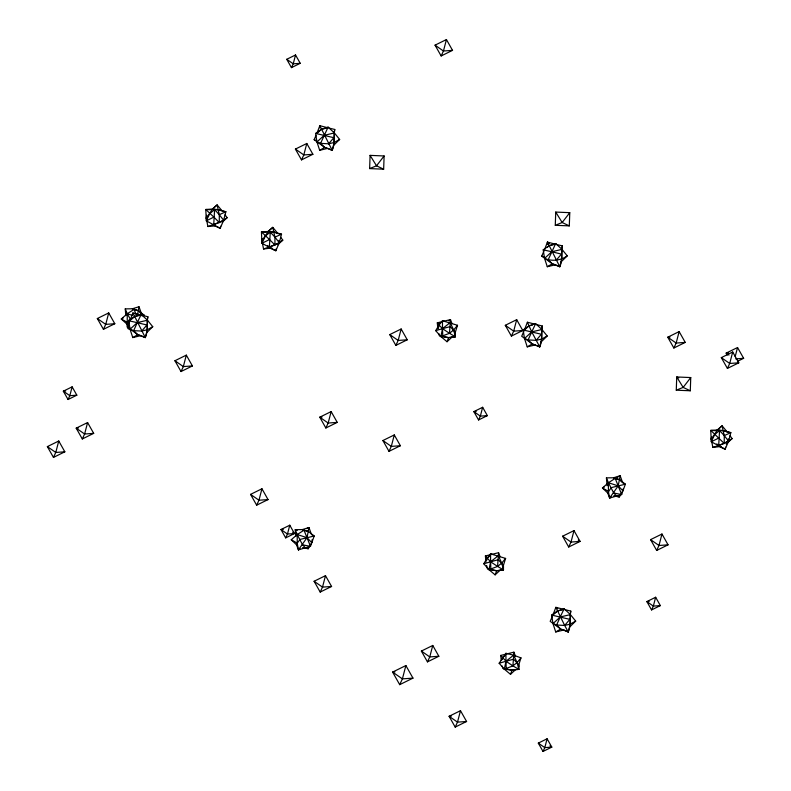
<?xml version="1.0" encoding="UTF-8"?>
<svg xmlns="http://www.w3.org/2000/svg" width="791" height="791" viewBox="0 0 791 791"><rect width="100%" height="100%" fill="white"/><g stroke="black" fill="none" stroke-linecap="round" stroke-linejoin="round"><path stroke-width="1.19" d="M214.974 225.929L213.718 224.624L214.618 209.615L212.68 209.012L205.798 209.486L206.303 220.847L220.195 228.312L223.635 220.244L225.88 211.731L218.543 209.704L212.68 209.012L206.243 218.168L207.895 226.523L214.974 225.929L220.195 228.312L220.62 226.246M262.157 238.645L261.89 240.612L263.541 248.967L274.952 245.012L274.932 237.152L281.527 234.176L277.938 233.533L272.766 227.333L267.18 232.247L268.337 231.456L270.265 232.06L269.375 247.079L270.621 248.374L275.841 250.767L279.292 242.699L281.527 234.176L274.19 232.149L268.337 231.456L261.445 231.931L261.95 243.292L275.841 250.767L276.277 248.69M730.024 435.772L732.11 438.6L724.269 443.474L710.763 430.403L716.498 430.709L717.645 429.918L719.573 430.531L718.683 445.541L719.939 446.836L725.149 449.229L728.6 441.16L730.844 432.637L723.508 430.62L717.645 429.918L710.763 430.403L711.267 441.754L725.149 449.229L725.584 447.152M369.634 168.592L370.089 155.372L384.11 155.965L383.655 169.185L369.634 168.592L376.516 165.813L384.11 155.965M555.282 225.297L555.737 212.077L569.767 212.67L569.302 225.88L555.282 225.297L562.164 222.508L569.767 212.67M676.275 390.19L676.73 376.971L690.751 377.564L690.296 390.774L676.275 390.19L683.157 387.402L690.751 377.564M485.971 562.005L485.397 555.944L498.567 552.701L497.569 566.415L488.986 569.688L487.464 568.897L486.633 565.486M506.25 654.058L500.762 655.423L505.973 661.256L506.23 668.919L512.044 670.204L518.847 669.364L518.787 664.816L520.972 657.885L513.626 655.156L505.914 653.336L505.973 661.256L504.342 669.166L512.044 670.204L515.663 669.542L510.492 674.337L504.342 669.166L499.151 663.244L505.914 653.336L507.347 653.791L513.923 652.18L512.924 665.893L504.342 669.166L502.829 668.365L502.275 666.091M438.817 333.505L439.371 335.78L440.884 336.57L449.466 333.298L450.465 319.584L437.304 322.827L437.878 328.888M125.828 315.649L125.255 308.876L132.354 308.787L138.998 306.75L137.555 314.848M297.317 530.277L295.231 529.663L297.218 534.538L297.228 543.12L298.425 549.854L310.477 546.363L314.195 536.001L308.549 531.562L304.011 530.197L297.218 534.538L291.246 539.788L296.506 544.772L298.425 549.854L307.017 537.672L308.974 527.538L302.32 529.575L295.231 529.663L295.804 536.436M130.357 319.693L132.928 312.949L147.858 316.736C146.295 323.697 148.421 330.925 145.277 337.579L137.792 334.692L127.242 326.95L129.477 321.838M329.046 128.073L334.761 129.467C333.199 136.428 335.325 143.655 332.18 150.31L324.696 147.413L314.146 139.671L315.935 135.587M524.809 328.977L527.379 322.234L542.31 326.021C540.747 332.981 542.873 340.209 539.729 346.863L532.244 343.966L521.694 336.234L523.929 331.122M561.284 261.722L567.256 255.859L561.966 249.363L555.697 243.529L555.5 244.221L562.361 245.882C560.799 252.843 562.925 260.071 559.781 266.725L552.296 263.828L541.746 256.096L543.981 250.974M563.934 609.456L564.131 608.763L560.216 616.98L552.988 623.624L556.607 625.028L564.675 625.444L569.866 619.353L551.653 615.072L557.457 610.968L564.131 608.763L570.41 614.597L570.232 624.139L568.215 631.96L563.854 630.002L555.717 631.96L552.988 623.624L551.653 615.072L552.869 615.19L555.865 607.33L570.795 611.117C569.233 618.078 571.359 625.305 568.215 631.96L560.73 629.063L550.18 621.331L552.425 616.219M206.243 218.168L206.639 215.211M721.125 446.45L712.849 447.429L711.208 439.074L711.475 437.107M302.528 547.698L308.193 548.756L311.743 542.626L312.188 539.551M613.717 495.898L619.383 496.956L622.932 490.825L625.384 484.201L619.739 479.771L615.2 478.407L608.408 482.747L602.426 487.988L607.686 492.971L609.614 498.063L621.667 494.563L623.229 488.779M147.195 321.057L147.858 316.736M334.267 132.7L334.761 129.467M541.647 330.341L542.31 326.021M562.025 248.038L562.361 245.882M570.133 615.438L570.795 611.117M438.402 328.087L439.025 325.071L442.456 320.741L457.514 325.299L455.329 332.23L455.389 336.768L448.576 337.609L440.884 336.57L435.683 330.648L439.025 325.071L437.304 322.827L439.747 323.114M486.702 560.196L487.118 558.189L490.558 553.858L505.607 558.416L503.422 565.347L503.481 569.886L496.679 570.726L488.986 569.688L483.785 563.765L487.118 558.189L489.55 556.251M502.067 659.674L502.483 657.657L504.915 655.729M145.277 337.579L147.294 329.758L147.462 320.217L141.194 314.383L134.519 316.588L128.715 320.691L130.05 329.254L132.779 337.579L140.917 335.621L145.277 337.579L132.928 312.949M332.18 150.31L334.197 142.489L334.375 132.937L328.097 127.114L321.423 129.319L315.619 133.412L316.954 141.975L319.683 150.3L327.82 148.352L332.18 150.31L319.831 125.68L327.899 127.796L328.097 127.114L320.573 143.379L324.696 147.413L326.772 148.036M559.781 266.725L561.798 258.904L561.966 249.363L551.782 251.746L543.219 249.837L544.554 258.39L547.283 266.725L555.42 264.767L559.781 266.725L547.431 242.095L554.343 243.915M536.456 345.4L539.729 346.863L541.746 339.042L541.914 329.501L535.645 323.667L528.971 325.872L523.167 329.976L524.502 338.528L527.231 346.863L535.369 344.906L532.244 343.966L528.121 339.932L524.502 338.528L531.73 331.884L535.645 323.667M72.129 386.848L69.835 395.688L68.046 399.514L63.339 391.179L72.129 386.848L76.836 395.184L68.046 399.514M58.752 441.002L55.775 452.462L53.452 457.425L47.361 446.618L58.752 441.002L64.842 451.809L53.452 457.425M108.713 312.92L105.737 324.379L103.423 329.333L97.323 318.526L108.713 312.92L114.804 323.727L103.423 329.333M87.593 422.552L84.617 434.012L82.294 438.965L76.203 428.158L87.593 422.552L93.684 433.359L82.294 438.965M186.32 355.129L183.334 366.589L181.02 371.552L174.93 360.745L186.32 355.129L192.411 365.936L181.02 371.552M295.537 54.965L293.234 63.814L291.444 67.64L286.747 59.295L295.537 54.965L300.234 63.31L291.444 67.64M306.789 143.478L303.813 154.937L301.5 159.891L295.409 149.084L306.789 143.478L312.89 154.285L301.5 159.891M261.95 488.769L258.973 500.228L256.65 505.182L250.559 494.385L261.95 488.769L268.04 499.576L256.65 505.182M289.773 525.204L287.469 534.054L285.68 537.88L280.983 529.535L289.773 525.204L294.479 533.549L285.68 537.88M331.152 411.587L328.166 423.037L325.852 428L319.762 417.193L331.152 411.587L337.243 422.384L325.852 428M446.44 39.55L443.454 51.01L441.141 55.963L435.05 45.156L446.44 39.55L452.531 50.357L441.141 55.963M325.487 575.66L322.51 587.12L320.197 592.073L314.096 581.266L325.487 575.66L331.577 586.467L320.197 592.073M401.156 328.987L398.17 340.446L395.856 345.4L389.765 334.593L401.156 328.987L407.246 339.794L395.856 345.4M394.284 434.931L391.308 446.391L388.994 451.345L382.893 440.538L394.284 434.931L400.375 445.738L388.994 451.345M405.872 665.547L402.401 678.886L399.702 684.66L392.603 672.083L405.872 665.547L412.971 678.124L399.702 684.66M482.648 407.286L480.355 416.135L478.565 419.962L473.858 411.617L482.648 407.286L487.355 415.631L478.565 419.962M516.681 319.683L513.695 331.142L511.382 336.106L505.291 325.299L516.681 319.683L522.772 330.49L511.382 336.106M432.756 645.456L429.77 656.916L427.456 661.879L421.366 651.072L432.756 645.456L438.847 656.263L427.456 661.879M460.491 710.684L457.505 722.143L455.191 727.097L449.1 716.29L460.491 710.684L466.581 721.491L455.191 727.097M573.999 530.593L571.023 542.053L568.699 547.016L562.609 536.209L573.999 530.593L580.09 541.4L568.699 547.016M547.095 738.784L544.801 747.624L543.012 751.45L538.305 743.115L547.095 738.784L551.802 747.119L543.012 751.45M679.143 331.597L676.167 343.057L673.853 348.02L667.762 337.213L679.143 331.597L685.243 342.404L673.853 348.02M661.968 534.024L658.992 545.483L656.668 550.437L650.578 539.63L661.968 534.024L668.059 544.831L656.668 550.437M655.65 597.254L653.346 606.104L651.557 609.93L646.86 601.585L655.65 597.254L660.347 605.599L651.557 609.93M732.703 352.005L729.717 363.465L727.404 368.418L721.313 357.621L732.703 352.005L738.794 362.812L727.404 368.418M735.165 356.682L737.548 347.516L726.158 353.122L727.265 355.09M443.889 321.195L442.456 320.741L442.515 328.67L440.884 336.57L447.034 341.742L448.576 337.609L455.389 336.768L453.639 329.976L450.168 322.57L442.515 328.67L435.683 330.648M491.982 554.313L490.558 553.858L490.608 561.788L488.986 569.688L495.126 574.859L496.679 570.726L503.481 569.886L501.741 563.093L498.261 555.687L490.608 561.788L483.785 563.765M510.492 674.337L512.044 670.204M544.435 249.956L547.431 242.095L549.3 243.44M141.826 315.767L144.219 315.214L138.573 310.774L134.035 309.41L127.242 313.75L130.06 318.635L126.53 323.984L128.449 329.066L127.252 322.332L127.242 313.75L125.255 308.876M312.435 535.141L314.195 536.001L300.036 539.422L297.228 543.12L296.506 544.772L297.109 545.078M607.528 484.754L608.408 482.747L606.42 477.863L613.509 477.784L620.164 475.737L622.735 482.915L619.739 479.771L613.509 477.784L615.2 478.407L621.667 494.563L613.757 493.03L608.408 482.747L618.206 485.872L622.932 490.825M607.686 492.971L611.225 487.632L625.384 484.201L623.624 483.341M608.408 482.747L608.408 491.32L609.614 498.063L618.206 485.872L620.164 475.737L616.95 477.438M261.89 240.612L268.337 231.456L272.766 227.333L274.932 237.152L279.292 242.699L282.792 240.138L280.716 237.31M711.208 439.074L717.645 429.918L722.084 425.795L727.245 431.995L730.844 432.637L724.249 435.614L724.269 443.474L712.849 447.429M457.514 325.299L453.639 329.976L449.466 333.298L442.515 328.67L439.025 325.071M505.607 558.416L501.741 563.093L497.569 566.415L490.608 561.788L485.397 555.944M520.972 657.885L517.106 662.561L512.924 665.893L505.973 661.256L499.151 663.244M131.454 319.406L134.519 316.588L140.996 315.075L141.194 314.383L137.278 322.599L130.05 329.254L133.669 330.658L141.737 331.063L146.928 324.982L128.715 320.691L129.932 320.81M333.683 145.297L339.655 139.443L334.375 132.937L324.181 135.33L316.954 141.975L320.573 143.379L328.641 143.794L333.832 137.703L315.619 133.412M556.241 260.209L561.432 254.119L551.782 251.746L544.554 258.39C551.851 261.643 560.799 260.536 567.256 255.859M527.379 322.234L531.73 331.884L528.121 339.932L536.189 340.348L541.38 334.257L523.167 329.976L524.384 330.094M146.78 332.576L152.752 326.713L147.462 320.217L137.278 322.599L133.669 330.658L137.792 334.692L140.917 335.621M541.232 341.86L547.204 335.997L541.914 329.501L531.73 331.884L539.729 346.863M569.718 626.956L575.69 621.093L570.41 614.597L560.216 616.98L556.607 625.028L560.73 629.063L555.717 631.96M212.68 209.012L217.12 204.889L222.281 211.088L225.88 211.731L219.285 214.707L219.305 222.568L207.895 226.523M222.113 222.36L227.146 217.693L225.059 214.855M277.76 244.815L282.792 240.138M726.237 444.058L732.11 438.6M447.034 341.742L452.205 336.946M495.126 574.859L500.298 570.064M547.491 247.138L549.023 245.734L555.697 243.529L548.173 259.794L552.296 263.828L555.42 264.767M525.145 329.392L528.971 325.872L532.214 325.111M552.869 615.19L557.457 610.968L562.856 609.703M448.922 320.998L450.465 319.584L452.056 323.657M212.334 209.101L217.12 204.889L219.285 214.707L223.635 220.244L227.146 217.693M716.498 430.709L722.084 425.795L724.249 435.614L728.6 441.16L718.683 445.541L716.814 443.919M221.351 210.742L218.543 209.704L214.618 209.615L209.793 213.57L206.303 220.847L213.867 217.1L219.305 222.568L223.635 220.244L213.718 224.624M277.938 233.533L274.19 232.149L270.265 232.06L265.44 236.015L261.95 243.292L269.523 239.544L274.952 245.012L279.292 242.699L278.946 240.405M727.245 431.995L723.508 430.62L719.573 430.531L714.757 434.477L711.267 441.754L718.831 438.006M298.425 549.854L299.908 548.677M609.614 498.063L611.097 496.877M543.219 249.837L549.023 245.734L554.422 244.468M319.683 150.3L324.696 147.413M132.779 337.579L137.792 334.692M547.283 266.725L552.296 263.828M527.231 346.863L532.244 343.966M339.655 139.443L334.197 142.489L328.641 143.794M152.752 326.713L147.294 329.758L141.737 331.063M547.204 335.997L541.746 339.042L536.189 340.348M575.69 621.093L570.232 624.139L564.675 625.444L555.865 607.33L557.734 608.684M306.839 528.665L308.974 527.538L311.555 534.716M737.42 361.378L743.639 358.313L737.548 347.516M123.129 318.111L121.27 318.991L127.133 324.29M604.294 487.098L602.426 487.988L608.408 491.32M279.292 242.699L269.375 247.079L267.506 245.457M271.817 247.988L263.541 248.967M326.821 128.053L321.423 129.319L316.835 133.541L319.831 125.68L319.989 127.915M452.531 50.357L443.454 51.01L435.05 45.156M300.234 63.31L293.234 63.814L286.747 59.295M312.89 154.285L303.813 154.937L295.409 149.084M114.804 323.727L105.737 324.379L97.323 318.526M522.772 330.49L513.695 331.142L505.291 325.299M407.246 339.794L398.17 340.446L389.765 334.593M192.411 365.936L183.334 366.589L174.93 360.745M670.026 337.045L667.762 337.213L676.167 343.057L685.243 342.404M65.673 391.011L63.339 391.179L69.835 395.688L76.836 395.184M728.422 352.964L726.158 353.122L728.956 355.07M735.699 358.887L743.639 358.313M738.794 362.812L729.717 363.465L721.313 357.621M78.477 428L76.203 428.158L84.617 434.012L93.684 433.359M322.026 417.025L319.762 417.193L328.166 423.037L337.243 422.384M476.192 411.449L473.858 411.617L480.355 416.135L487.355 415.631M64.842 451.809L55.775 452.462L47.361 446.618M400.375 445.738L391.308 446.391L382.893 440.538M268.04 499.576L258.973 500.228L250.559 494.385M283.316 529.367L280.983 529.535L287.469 534.054L294.479 533.549L292.621 532.254M668.059 544.831L658.992 545.483L650.578 539.63M331.577 586.467L322.51 587.12L314.096 581.266M649.193 601.417L646.86 601.585L653.346 606.104L660.347 605.599M438.847 656.263L429.77 656.916L421.366 651.072M394.956 671.905L392.603 672.083L402.401 678.886L412.971 678.124M451.364 716.132L449.1 716.29L457.505 722.143L466.581 721.491M516.721 669.483L518.847 669.364L517.106 662.561L513.626 655.156L505.973 661.256L513.616 659.2L518.787 664.816L518.847 666.932M614.459 495.71L619.383 496.956M210.386 209.744L205.798 209.486L213.867 217.1M266.033 232.188L261.445 231.931L269.523 239.544M311.743 542.626L307.017 537.672L297.218 534.538L302.567 544.821L310.477 546.363L304.011 530.197L302.32 529.575L308.549 531.562M448.576 337.609L442.772 336.333L442.515 328.67L450.158 326.614L455.329 332.23L455.389 334.336M496.679 570.726L490.865 569.451L490.608 561.788L498.251 559.731L503.422 565.347L503.481 567.454L502.878 565.268M561.768 629.379L563.854 630.002M132.69 315.49L127.242 313.75L121.27 318.991L127.252 322.332M308.193 548.756L305.148 547.53L302.567 544.821M314.146 139.671L316.281 140.679M541.746 256.096L543.882 257.095M127.242 326.95L130.446 328.453M569.302 225.88L562.164 222.508L555.737 212.077M383.655 169.185L376.516 165.813L370.089 155.372M678.767 377.93L676.73 376.971L683.157 387.402L690.296 390.774M136.181 314.749L134.035 309.41L132.354 308.787L138.573 310.774L141.579 313.928L144.219 315.214M291.246 539.788L297.228 543.12M449.466 333.298L455.389 336.768M497.569 566.415L503.481 569.886M512.924 665.893L518.847 669.364M578.221 540.105L580.09 541.4L571.023 542.053L562.609 536.209M549.943 745.834L551.802 747.119L544.801 747.624L538.305 743.115M613.757 493.03L616.337 495.73M719.573 430.531L724.249 435.614M270.265 232.06L274.932 237.152M214.618 209.615L219.285 214.707M564.675 625.444L568.215 631.96M498.567 552.701L500.159 556.765M513.923 652.18L515.514 656.243M138.998 306.75L141.579 313.928M728.264 438.867L728.6 441.16M500.762 655.423L501.217 660.258M606.42 477.863L607.083 485.763M547.431 242.095L547.59 244.33"/></g></svg>
